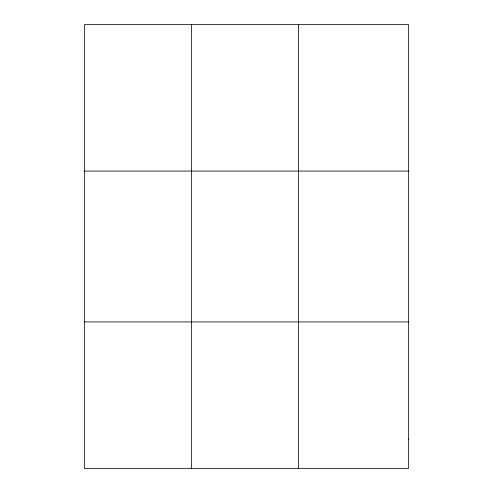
<?xml version="1.0" encoding="UTF-8"?>
<svg xmlns="http://www.w3.org/2000/svg" width="493" height="493" viewBox="0 0 493 493"><rect width="100%" height="100%" fill="white"/><g stroke="black" fill="none" stroke-linecap="round" stroke-linejoin="round"><path stroke-width="0.74" d="M191.37 24.65L191.37 468.35M298.388 24.65L298.388 468.35M84.352 171.071L408.648 171.071M84.352 321.929L408.648 321.929M408.648 439.066L408.648 468.35L84.352 468.35L84.352 24.65L408.648 24.65L408.648 439.066"/></g></svg>
